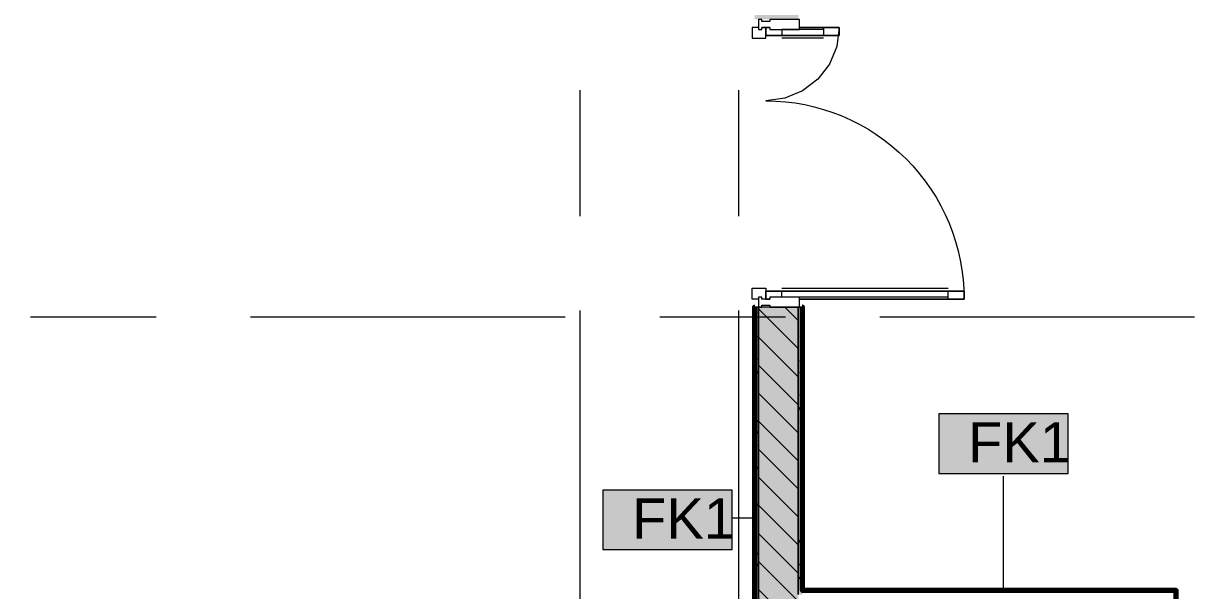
# Model space of a CAD drawing. Header units: millimetres. Extents: x -3817 to 677485, y -22715 to 103890.
# Drawn here: x 390133 to 396043, y 15539 to 18399 of the extents above; entities that cross this region are included whole.
import ezdxf

# ---------------------------------------------------------------- set-up
doc = ezdxf.new("R2010")
doc.units = ezdxf.units.MM
doc.layers.add('PDF _Геометрия', color=7, linetype='Continuous', true_color=0x1d1d1d)
doc.layers.add('PDF _Сплошная заливка', color=7, linetype='Continuous', true_color=0xffffff)
doc.layers.add('PDF _Текст', color=7, linetype='Continuous')
doc.styles.add('PDF GOST-Common', font='arial.ttf')

msp = doc.modelspace()

# ---------------------------------------------------------------- hatches: boundary and pattern name
at = {"layer": 'PDF _Сплошная заливка', "transparency": 33554559}
h = msp.add_hatch(color=256, dxfattribs=at)
h.paths.add_polyline_path([(393842.9, 14219), (394042.9, 14219), (394042.9, 16969), (393842.9, 16969), (393842.9, 14239)], flags=0)
h.paths.add_polyline_path([(393842.9, 18419), (394042.9, 18419), (394042.9, 18619), (393842.9, 18619)], flags=0)
h.paths.add_polyline_path([(393906.7, 19219), (394042.9, 19219), (394042.9, 24619), (393842.9, 24619), (393842.9, 19219), (393906, 19219)], flags=0)
h.paths.add_polyline_path([(394042.9, 25219), (394042.9, 25819), (393842.9, 25819), (393842.9, 25219)], flags=0)
h.paths.add_polyline_path([(393842.9, 28017.7), (394042.9, 28017.7), (394042.9, 28419), (393842.9, 28419), (393842.9, 28402.8)], flags=0)
h = msp.add_hatch(color=256, dxfattribs=at)
h.paths.add_polyline_path([(393822.9, 14239), (393842.9, 14239), (393842.9, 16969), (393822.9, 16969), (393822.9, 14240)], flags=0)
h.paths.add_polyline_path([(393842.9, 18419), (393842.9, 18619), (393822.9, 18619), (393822.9, 18419)], flags=0)

# ---------------------------------------------------------------- linework, layer by layer
at = {"layer": 'PDF _Геометрия', "color": 253, "lineweight": 9, "true_color": 0xaaaaaa}
for points in [[(393842.9, 18379), (393809.9, 18379), (393809.9, 18324), (393879.9, 18324), (393879.9, 18379), (393859.9, 18379)], [(393899.9, 18379), (393879.9, 18379)], [(394169.9, 18379), (394169.9, 18339)], [(394169.9, 18369), (393959.9, 18369), (393959.9, 18339)], [(394169.9, 18325), (393959.9, 18325)], [(392942.9, 17427.3), (392942.9, 18062.3)], [(393742.9, 17427.3), (393742.9, 18062.3)], [(393842.9, 17009), (393809.9, 17009), (393809.9, 17064), (393879.9, 17064), (393879.9, 17009), (393859.9, 17009)], [(394799.9, 17063), (393959.9, 17063)], [(394799.9, 17019), (393959.9, 17019), (393959.9, 17049)], [(394799.9, 17009), (394799.9, 17049)], [(393899.9, 17009), (393879.9, 17009)], [(390168.8, 16919), (390803.8, 16919)], [(391280, 16919), (392867.5, 16919)], [(392942.9, 15363.6), (392942.9, 16951.1)], [(393343.8, 16919), (393978.8, 16919)], [(393742.9, 15363.6), (393742.9, 16951.1)], [(394455, 16919), (396042.5, 16919)]]:
    msp.add_lwpolyline(points, dxfattribs=at)
at = {"layer": 'PDF _Геометрия', "color": 7, "lineweight": 20}
for points in [[(393899.9, 18409), (393859.9, 18409), (393859.9, 18419), (393842.9, 18419), (393842.9, 18369), (393859.9, 18369), (393859.9, 18379), (393899.9, 18379), (393899.9, 18369), (394049.9, 18369), (394049.9, 18419), (393899.9, 18419)], [(393859.9, 17009), (393859.9, 17019), (393842.9, 17019), (393842.9, 16969), (393859.9, 16969), (393859.9, 16979), (393899.9, 16979), (393899.9, 16969), (394049.9, 16969), (394049.9, 17019), (393899.9, 17019), (393899.9, 17009)]]:
    msp.add_lwpolyline(points, close=True, dxfattribs=at)
at = {"layer": 'PDF _Геометрия', "color": 253, "lineweight": 9, "true_color": 0xaaaaaa}
for points in [[(393879.9, 18339), (393879.9, 18379), (393899.9, 18379), (393879.9, 18379)], [(394049.9, 18379), (394249.9, 18379), (394249.9, 18339), (393879.9, 18339), (394249.9, 18339), (394249.9, 18379)], [(394879.9, 17049), (394879.9, 17009), (394049.9, 17009), (394879.9, 17009), (394879.9, 17049), (393879.9, 17049), (393879.9, 17009), (393899.9, 17009), (393879.9, 17009), (393879.9, 17049)]]:
    msp.add_lwpolyline(points, close=True, dxfattribs=at)
msp.add_lwpolyline([(394049.9, 18379), (394249.9, 18379), (394237.3, 18283.2), (394200.3, 18194), (394141.5, 18117.4), (394064.9, 18058.6), (393975.7, 18021.6), (393879.9, 18009, -0.414214), (394879.9, 17009), (394049.9, 17009)], format="xyb", dxfattribs=at)
at = {"layer": 'PDF _Геометрия', "color": 231, "lineweight": 70, "true_color": 0xff80c0}
for points in [[(393822.9, 16969), (393821.9, 16969), (393821.9, 14240), (393421.9, 14240), (393421.9, 14239), (393421.9, 13840), (388063.9, 13840), (388063.9, 14240), (388062.9, 14240), (387421.9, 14240), (387421.9, 14239), (387421.9, 13840), (382062.9, 13840)], [(396036.9, 13839), (396036.9, 13840), (395948.9, 13840), (395948.9, 15539), (395948.9, 15540), (394063.9, 15540), (394063.9, 16969), (394062.9, 16969)]]:
    msp.add_lwpolyline(points, dxfattribs=at)
at = {"layer": 'PDF _Геометрия', "color": 7, "lineweight": 9}
for points in [[(393822.9, 16969), (393822.9, 14240), (393822.9, 14239), (393442.9, 14239)], [(393842.9, 14239), (393842.9, 16969), (393842.9, 14239), (393842.9, 14219)], [(394062.9, 15539), (394062.9, 16969)], [(395078.8, 15539.5), (395078.8, 16116.2)], [(393822.4, 15903.8), (393709.9, 15903.8)]]:
    msp.add_lwpolyline(points, dxfattribs=at)
at = {"layer": 'PDF _Геометрия', "color": 231, "lineweight": 9, "true_color": 0xff80c0}
for points in [[(393442.9, 14239), (393822.9, 14239), (393822.9, 14240), (393822.9, 16969)], [(394062.9, 16969), (394062.9, 15539), (394063.9, 15539)]]:
    msp.add_lwpolyline(points, dxfattribs=at)
at = {"layer": 'PDF _Геометрия', "color": 9, "lineweight": 9, "true_color": 0xc0c0c0}
msp.add_lwpolyline([(394062.9, 16969), (394042.9, 16969), (393842.9, 16969), (393822.9, 16969)], dxfattribs=at)
at = {"layer": 'PDF _Геометрия', "lineweight": 9}
for points in [[(394042.9, 16900.5), (393974.4, 16969)], [(394042.9, 16759.1), (393842.9, 16959.1)], [(394042.9, 16617.7), (393842.9, 16817.7)], [(394042.9, 16476.3), (393842.9, 16676.3)], [(394042.9, 16334.9), (393842.9, 16534.9)], [(394042.9, 16193.4), (393842.9, 16393.4)], [(394042.9, 16052), (393842.9, 16252)], [(394042.9, 15910.6), (393842.9, 16110.6)], [(394042.9, 15769.2), (393842.9, 15969.2)], [(394042.9, 15627.8), (393842.9, 15827.8)], [(394042.9, 15486.3), (393842.9, 15686.3)], [(394042.9, 15344.9), (393842.9, 15544.9)]]:
    msp.add_lwpolyline(points, dxfattribs=at)
at = {"layer": 'PDF _Геометрия', "color": 7, "lineweight": 9}
for points in [[(394042.9, 15519), (394042.9, 16969)], [(395405.3, 16430.1), (394752.2, 16430.1), (394752.2, 16130.1), (395405.3, 16130.1)], [(393709.9, 16045.7), (393056.8, 16045.7), (393056.8, 15745.7), (393709.9, 15745.7)]]:
    msp.add_lwpolyline(points, close=True, dxfattribs=at)
at = {"layer": 'PDF _Геометрия', "color": 253, "lineweight": 9, "true_color": 0x9b9b9b}
for points in [[(393822.9, 16915.2), (393830.8, 16915.2)], [(393842.9, 16938.7), (393841, 16942)], [(393824.1, 16863.2), (393822.9, 16861.1)], [(393822.9, 16854.2), (393830.8, 16854.2)], [(393823.7, 16850), (393822.9, 16851.4)], [(394042.9, 16884.7), (394044.1, 16884.7)], [(393835.3, 16821.6), (393830.3, 16812.9)], [(394058.3, 16809.4), (394053.3, 16818.1)], [(393822.9, 16762.8), (393830.8, 16762.8)], [(394042.9, 16762.8), (394044.1, 16762.8)], [(394062.4, 16741.4), (394057.4, 16750.1)], [(393831.9, 16713.9), (393826.9, 16722.6)], [(393842.4, 16711.9), (393837.3, 16703.2)], [(394046.5, 16699.7), (394042.9, 16693.5)], [(394042.9, 16671.3), (394044.1, 16671.3)], [(394062.9, 16679.6), (394061.4, 16682.1)], [(393838.3, 16643.9), (393833.3, 16635.2)], [(394055.3, 16631.7), (394050.3, 16640.4)], [(393822.9, 16579.9), (393830.8, 16579.9)], [(394044.2, 16590.1), (394042.9, 16592.3)], [(394042.9, 16549.4), (394044.1, 16549.4)], [(393822.9, 16518.9), (393830.8, 16518.9)], [(394048.2, 16522.1), (394043.2, 16530.8)], [(393822.9, 16427.5), (393830.8, 16427.5)], [(394045.4, 16453.9), (394042.9, 16449.7)], [(394042.9, 16427.5), (394044.1, 16427.5)], [(394052.3, 16454), (394047.3, 16462.7)], [(393837.2, 16398.2), (393832.2, 16389.5)], [(394056.5, 16412.3), (394051.5, 16403.6)], [(393841.2, 16332.1), (393836.1, 16340.8)], [(394042.9, 16336), (394044.1, 16336)], [(393842.9, 16268.1), (393840.2, 16272.8)], [(394062.9, 16301.4), (394058.6, 16293.9)], [(393822.9, 16244.6), (393830.8, 16244.6)], [(393824.9, 16194.1), (393822.9, 16190.5)], [(394042.9, 16214.1), (394044.1, 16214.1)], [(394059.5, 16234.6), (394054.5, 16225.9)], [(393822.9, 16183.6), (393830.8, 16183.6)], [(393838.2, 16154.4), (393833.1, 16163.1)], [(394057.5, 16140.3), (394052.5, 16149)], [(393827, 16112.8), (393822.9, 16119.9)], [(393822.9, 16092.2), (393830.8, 16092.2)], [(393832, 16084.4), (393827, 16075.7)], [(394042.9, 16092.2), (394044.1, 16092.2)], [(393827.9, 16016.4), (393822.9, 16007.7)], [(393831.1, 16044.7), (393826.1, 16053.4)], [(393835.2, 15976.7), (393830.1, 15985.4)], [(393839.1, 15974.7), (393834.1, 15966)], [(394042.9, 16000.8), (394044.1, 16000.8)], [(394058.4, 15988.9), (394053.4, 15980.2)], [(394062.9, 16009), (394060.6, 16012.9)], [(393824, 15935.1), (393822.9, 15937)], [(393822.9, 15909.3), (393830.8, 15909.3)], [(394043.4, 15920.9), (394042.9, 15921.7)], [(393822.9, 15848.4), (393830.8, 15848.4)], [(394042.9, 15878.8), (394044.1, 15878.8)], [(394046.2, 15784.8), (394042.9, 15779.1)], [(394051.5, 15784.8), (394046.5, 15793.6)], [(393826.8, 15770.6), (393822.9, 15763.8)], [(393822.9, 15756.9), (393830.8, 15756.9)], [(393838, 15729), (393833, 15720.3)], [(394042.9, 15756.9), (394044.1, 15756.9)], [(393840.4, 15662.9), (393835.3, 15671.6)], [(394042.9, 15665.5), (394044.1, 15665.5)], [(394053.2, 15675.1), (394048.2, 15666.4)], [(394049.2, 15607.1), (394044.1, 15598.4)], [(393822.9, 15574), (393830.8, 15574)], [(394042.9, 15543.6), (394044.1, 15543.6)], [(394060.3, 15565.4), (394055.3, 15556.7)]]:
    msp.add_lwpolyline(points, dxfattribs=at)
at = {"layer": 'PDF _Сплошная заливка', "lineweight": 35, "transparency": 33554559}
msp.add_solid([(394062.9, 15519), (394062.9, 16969), (394042.9, 15519), (394042.9, 16969)], dxfattribs=at)
at = {"layer": 'PDF _Сплошная заливка', "lineweight": 9, "transparency": 33554559}
for points in [[(395405.3, 16430.1), (394752.2, 16430.1), (395405.3, 16130.1), (394752.2, 16130.1)], [(393709.9, 16045.7), (393056.8, 16045.7), (393709.9, 15745.7), (393056.8, 15745.7)]]:
    msp.add_solid(points, dxfattribs=at)
at = {"layer": 'PDF _Сплошная заливка', "color": 254, "lineweight": 35, "true_color": 0xffb9dc, "transparency": 33554559}
msp.add_solid([(394062.9, 15539), (394063.9, 15540), (394062.9, 16255.5)], dxfattribs=at)

# ---------------------------------------------------------------- texts
at = {"layer": 'PDF _Текст', "char_height": 203.2, "attachment_point": 4, "style": 'PDF GOST-Common'}
for insert in [(394899.3, 16286.7), (393203.9, 15902.3)]:
    msp.add_mtext('FK1', dxfattribs=dict(at, insert=insert))

doc.saveas('drawing.dxf')
